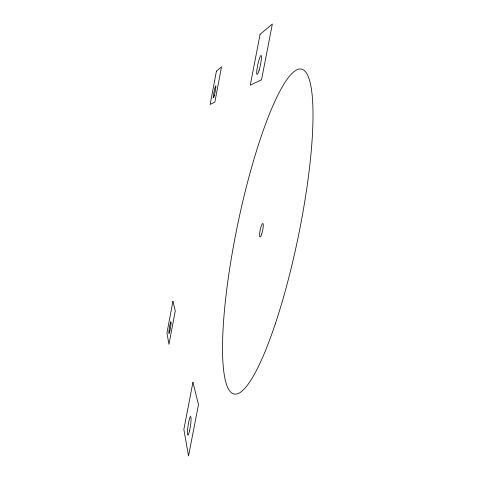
<?xml version="1.0" encoding="UTF-8"?>
<svg xmlns="http://www.w3.org/2000/svg" width="480" height="480" viewBox="0 0 480 480"><rect width="100%" height="100%" fill="white"/><g stroke="black" fill="none" stroke-linecap="round" stroke-linejoin="round"><path stroke-width="0.72" d="M172.92 301.308L166.944 332.934L168.948 344.358L175.29 310.884L172.92 301.308M216.426 71.154L210.138 104.412L214.836 102.162L221.526 66.846L216.426 71.154M192.948 382.284L183.858 429.39L188.52 456L198.48 404.67L192.948 382.284M260.088 34.344L250.278 85.188L261.534 79.794L272.358 24L260.088 34.344M169.89 330.84A6 0.528 -80.5 0 0 170.97 321.762A6 0.528 -80.5 0 0 169.032 330.414A6 0.528 -80.5 0 0 169.89 330.84M189.588 430.704A9.378 1.2 -81.7 0 0 190.614 416.544A9.378 1.2 -81.7 0 0 187.554 430.224A9.378 1.2 -81.7 0 0 189.588 430.704M214.398 95.262A6.174 0.552 -78.9 0 0 215.79 85.878A6.174 0.552 -78.9 0 0 213.546 94.632A6.174 0.552 -78.9 0 0 214.398 95.262M259.068 70.332A9.63 1.32 -78 0 0 261.15 55.536A9.63 1.32 -78 0 0 257.034 68.916A9.63 1.32 -78 0 0 259.068 70.332M261.786 233.88A6.894 1.254 -78.3 0 0 262.836 223.512A6.894 1.254 -78.3 0 0 259.674 233.382A6.894 1.254 -78.3 0 0 261.786 233.88M275.436 323.46A165.906 30.894 -78.3 0 0 302.622 69.492A165.906 30.894 -78.3 0 0 225.318 301.788A165.906 30.894 -78.3 0 0 275.436 323.46"/></g></svg>
